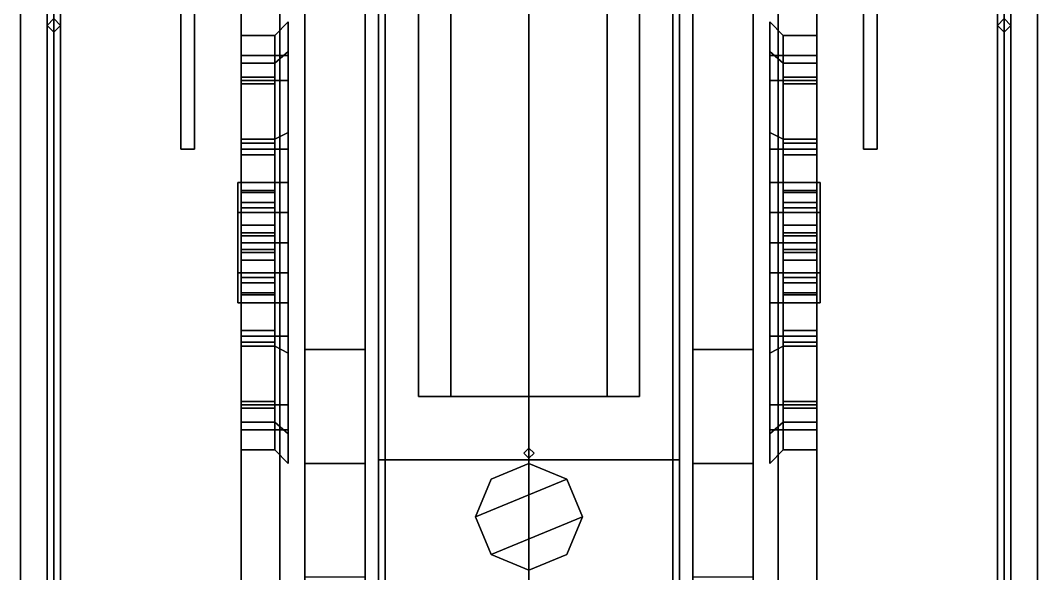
# Model space of a CAD drawing. Header units: millimetres. Extents: x -1.6 to 3, y -8.4 to 20.4.
# Drawn here: x -1.52 to 1.52, y 0.56 to 2.215 of the extents above; entities that cross this region are included whole.
import ezdxf

# ---------------------------------------------------------------- set-up
doc = ezdxf.new("R2010")
doc.units = ezdxf.units.MM
doc.layers.add('bars', color=1, linetype='Continuous')
doc.layers.add('wheels', color=2, linetype='Continuous')

msp = doc.modelspace()

# ---------------------------------------------------------------- linework, layer by layer
for points in [[(-1.42, 7.47, 2.52), (-1.44, 7.47, 2.5), (-1.44, 0.27, 2.5), (-1.42, 0.27, 2.52)], [(-1.44, 7.47, 2.5), (-1.42, 7.47, 2.48), (-1.42, 0.27, 2.48), (-1.44, 0.27, 2.5)], [(-1.44, 7.47, 2.06), (-1.42, 7.47, 2.04), (-1.42, 0.27, 2.04), (-1.44, 0.27, 2.06)], [(-1.42, 7.47, 2.08), (-1.44, 7.47, 2.06), (-1.44, 0.27, 2.06), (-1.42, 0.27, 2.08)], [(-1.4, 7.47, 2.5), (-1.42, 7.47, 2.52), (-1.42, 0.27, 2.52), (-1.4, 0.27, 2.5)], [(-1.42, 7.47, 2.48), (-1.4, 7.47, 2.5), (-1.4, 0.27, 2.5), (-1.42, 0.27, 2.48)], [(-1.42, 7.47, 2.04), (-1.4, 7.47, 2.06), (-1.4, 0.27, 2.06), (-1.42, 0.27, 2.04)], [(-1.4, 7.47, 2.06), (-1.42, 7.47, 2.08), (-1.42, 0.27, 2.08), (-1.4, 0.27, 2.06)], [(-0.86, 0.27, 2.04), (-0.7448, 0.27, 2.47), (-0.7448, 7.47, 2.47), (-0.86, 7.47, 2.04)], [(-0.7448, 0.27, 1.61), (-0.86, 0.27, 2.04), (-0.86, 7.47, 2.04), (-0.7448, 7.47, 1.61)], [(-0.7448, 0.27, 2.47), (-0.43, 0.27, 2.7848), (-0.43, 7.47, 2.7848), (-0.7448, 7.47, 2.47)], [(-0.43, 0.27, 1.2952), (-0.7448, 0.27, 1.61), (-0.7448, 7.47, 1.61), (-0.43, 7.47, 1.2952)], [(-0.43, 0.27, 2.7848), (0, 0.27, 2.9), (0, 7.47, 2.9), (-0.43, 7.47, 2.7848)], [(0, 0.27, 1.18), (-0.43, 0.27, 1.2952), (-0.43, 7.47, 1.2952), (0, 7.47, 1.18)], [(0, 0.27, 2.9), (0.43, 0.27, 2.7848), (0.43, 7.47, 2.7848), (0, 7.47, 2.9)], [(0.43, 0.27, 1.2952), (0, 0.27, 1.18), (0, 7.47, 1.18), (0.43, 7.47, 1.2952)], [(0.43, 0.27, 2.7848), (0.7448, 0.27, 2.47), (0.7448, 7.47, 2.47), (0.43, 7.47, 2.7848)], [(0.7448, 0.27, 1.61), (0.43, 0.27, 1.2952), (0.43, 7.47, 1.2952), (0.7448, 7.47, 1.61)], [(0.7448, 0.27, 2.47), (0.86, 0.27, 2.04), (0.86, 7.47, 2.04), (0.7448, 7.47, 2.47)], [(0.86, 0.27, 2.04), (0.7448, 0.27, 1.61), (0.7448, 7.47, 1.61), (0.86, 7.47, 2.04)], [(1.4, 7.47, 2.5), (1.42, 7.47, 2.48), (1.42, 0.27, 2.48), (1.4, 0.27, 2.5)], [(1.42, 7.47, 2.52), (1.4, 7.47, 2.5), (1.4, 0.27, 2.5), (1.42, 0.27, 2.52)], [(1.4, 7.47, 2.06), (1.42, 7.47, 2.04), (1.42, 0.27, 2.04), (1.4, 0.27, 2.06)], [(1.42, 7.47, 2.08), (1.4, 7.47, 2.06), (1.4, 0.27, 2.06), (1.42, 0.27, 2.08)], [(1.42, 7.47, 2.48), (1.44, 7.47, 2.5), (1.44, 0.27, 2.5), (1.42, 0.27, 2.48)], [(1.44, 7.47, 2.5), (1.42, 7.47, 2.52), (1.42, 0.27, 2.52), (1.44, 0.27, 2.5)], [(1.42, 7.47, 2.04), (1.44, 7.47, 2.06), (1.44, 0.27, 2.06), (1.42, 0.27, 2.04)], [(1.44, 7.47, 2.06), (1.42, 7.47, 2.08), (1.42, 0.27, 2.08), (1.44, 0.27, 2.06)], [(-1.52, 6.35, 1.59), (-1.52, 6.35, 1.47), (-1.52, 0.27, 1.47), (-1.52, 0.27, 1.59)], [(1.52, 0.27, 1.59), (1.52, 6.35, 1.59), (-1.52, 6.35, 1.59), (-1.52, 0.27, 1.59)], [(-1.52, 0.27, 1.47), (-1.52, 6.35, 1.47), (1.52, 6.35, 1.47), (1.52, 0.27, 1.47)], [(-0.67, 6.35, 1.23), (-0.67, 6.35, 0.33), (-0.67, 1.23, 0.33), (-0.67, 1.23, 1.23)], [(-0.49, 1.23, 1.23), (-0.49, 6.35, 1.23), (-0.67, 6.35, 1.23), (-0.67, 1.23, 1.23)], [(-0.67, 1.23, 0.33), (-0.67, 6.35, 0.33), (-0.49, 6.35, 0.33), (-0.49, 1.23, 0.33)], [(-0.49, 1.23, 0.33), (-0.49, 6.35, 0.33), (-0.49, 6.35, 1.23), (-0.49, 1.23, 1.23)], [(0.49, 1.23, 0.33), (0.49, 6.35, 0.33), (0.67, 6.35, 0.33), (0.67, 1.23, 0.33)], [(0.67, 1.23, 1.23), (0.67, 6.35, 1.23), (0.49, 6.35, 1.23), (0.49, 1.23, 1.23)], [(0.49, 6.35, 1.23), (0.49, 6.35, 0.33), (0.49, 1.23, 0.33), (0.49, 1.23, 1.23)], [(0.67, 1.23, 0.33), (0.67, 6.35, 0.33), (0.67, 6.35, 1.23), (0.67, 1.23, 1.23)], [(1.52, 0.27, 1.47), (1.52, 6.35, 1.47), (1.52, 6.35, 1.59), (1.52, 0.27, 1.59)], [(-0.33, 1.09, 3.27), (-0.2333, 1.09, 3.5033), (-0.2333, 3.35, 3.5033), (-0.33, 3.35, 3.27)], [(-0.2333, 1.09, 3.0367), (-0.33, 1.09, 3.27), (-0.33, 3.35, 3.27), (-0.2333, 3.35, 3.0367)], [(-0.2333, 1.09, 3.5033), (0, 1.09, 3.6), (0, 3.35, 3.6), (-0.2333, 3.35, 3.5033)], [(0, 1.09, 2.94), (-0.2333, 1.09, 3.0367), (-0.2333, 3.35, 3.0367), (0, 3.35, 2.94)], [(0, 1.09, 3.6), (0.2333, 1.09, 3.5033), (0.2333, 3.35, 3.5033), (0, 3.35, 3.6)], [(0.2333, 1.09, 3.0367), (0, 1.09, 2.94), (0, 3.35, 2.94), (0.2333, 3.35, 3.0367)], [(0.2333, 1.09, 3.5033), (0.33, 1.09, 3.27), (0.33, 3.35, 3.27), (0.2333, 3.35, 3.5033)], [(0.33, 1.09, 3.27), (0.2333, 1.09, 3.0367), (0.2333, 3.35, 3.0367), (0.33, 3.35, 3.27)], [(-0.45, 2.56, 1.14), (-0.45, 0.9, 0.3), (-0.45, -0.19, 0.3), (-0.45, -0.19, 1.14)], [(0.45, 2.56, 1.14), (0.45, 0.9, 0.3), (-0.45, 0.9, 0.3), (-0.45, 2.56, 1.14)], [(0.45, -0.19, 0.3), (0.45, 0.9, 0.3), (0.45, 2.56, 1.14), (0.45, -0.19, 1.14)], [(-1.42, 2.22, 1.59), (-1.44, 2.2, 1.59), (-1.44, 2.2, 2.5), (-1.42, 2.22, 2.48)], [(-1.4, 2.2, 1.59), (-1.42, 2.22, 1.59), (-1.42, 2.22, 2.48), (-1.4, 2.2, 2.5)], [(1.42, 2.22, 1.59), (1.4, 2.2, 1.59), (1.4, 2.2, 2.5), (1.42, 2.22, 2.48)], [(1.44, 2.2, 1.59), (1.42, 2.22, 1.59), (1.42, 2.22, 2.48), (1.44, 2.2, 2.5)], [(-1.44, 2.2, 1.59), (-1.42, 2.18, 1.59), (-1.42, 2.18, 2.48), (-1.44, 2.2, 2.5)], [(-1.42, 2.18, 1.59), (-1.4, 2.2, 1.59), (-1.4, 2.2, 2.5), (-1.42, 2.18, 2.48)], [(1.4, 2.2, 1.59), (1.42, 2.18, 1.59), (1.42, 2.18, 2.48), (1.4, 2.2, 2.5)], [(1.42, 2.18, 1.59), (1.44, 2.2, 1.59), (1.44, 2.2, 2.5), (1.42, 2.18, 2.48)], [(-0.67, 1.23, 0.44), (-0.67, 1.23, 0.33), (-0.67, -0.53, 0.74), (-0.67, -0.53, 0.9)], [(-0.67, -0.53, 0.74), (-0.67, 1.23, 0.33), (-0.49, 1.23, 0.33), (-0.49, -0.53, 0.74)], [(-0.49, -0.53, 0.9), (-0.49, 1.23, 0.44), (-0.67, 1.23, 0.44), (-0.67, -0.53, 0.9)], [(-0.67, 1.23, 1.23), (-0.67, 1.23, 0.9), (-0.67, -0.53, 0.9), (-0.67, -0.53, 1.23)], [(-0.49, 0.27, 1.23), (-0.49, 1.23, 1.23), (-0.67, 1.23, 1.23), (-0.67, 0.27, 1.23)], [(-0.67, 1.23, 0.9), (-0.67, 1.23, 0.44), (-0.67, 0.89, 0.5289), (-0.67, 0.89, 0.9)], [(-0.49, -0.53, 0.74), (-0.49, 1.23, 0.33), (-0.49, 1.23, 0.44), (-0.49, -0.53, 0.9)], [(-0.49, -0.53, 0.9), (-0.49, 1.23, 0.9), (-0.49, 1.23, 1.23), (-0.49, -0.53, 1.23)], [(-0.49, 0.89, 0.5289), (-0.49, 1.23, 0.44), (-0.49, 1.23, 0.9), (-0.49, 0.89, 0.9)], [(0.67, -0.53, 0.9), (0.67, 1.23, 0.44), (0.49, 1.23, 0.44), (0.49, -0.53, 0.9)], [(0.49, -0.53, 0.74), (0.49, 1.23, 0.33), (0.67, 1.23, 0.33), (0.67, -0.53, 0.74)], [(0.67, 0.27, 1.23), (0.67, 1.23, 1.23), (0.49, 1.23, 1.23), (0.49, 0.27, 1.23)], [(0.49, 1.23, 1.23), (0.49, 1.23, 0.9), (0.49, -0.53, 0.9), (0.49, -0.53, 1.23)], [(0.49, 1.23, 0.44), (0.49, 1.23, 0.33), (0.49, -0.53, 0.74), (0.49, -0.53, 0.9)], [(0.49, 1.23, 0.9), (0.49, 1.23, 0.44), (0.49, 0.89, 0.5289), (0.49, 0.89, 0.9)], [(0.67, -0.53, 0.74), (0.67, 1.23, 0.33), (0.67, 1.23, 0.44), (0.67, -0.53, 0.9)], [(0.67, 0.89, 0.5289), (0.67, 1.23, 0.44), (0.67, 1.23, 0.9), (0.67, 0.89, 0.9)], [(0.67, -0.53, 0.9), (0.67, 1.23, 0.9), (0.67, 1.23, 1.23), (0.67, -0.53, 1.23)], [(-0.33, 1.09, 3.27), (0.2333, 1.09, 3.0367), (0.33, 1.09, 3.27), (-0.2333, 1.09, 3.5033)], [(-0.2333, 1.09, 3.0367), (0, 1.09, 2.94), (0.2333, 1.09, 3.0367), (-0.33, 1.09, 3.27)], [(-0.2333, 1.09, 3.5033), (0.33, 1.09, 3.27), (0.2333, 1.09, 3.5033), (0, 1.09, 3.6)], [(0, 0.935, 2.9), (-0.015, 0.92, 2.89), (-0.015, 0.92, 3.45), (0, 0.935, 3.45)], [(0, 0.905, 3.45), (0.015, 0.92, 3.45), (0, 0.935, 3.45), (-0.015, 0.92, 3.45)], [(-0.015, 0.92, 2.89), (0, 0.905, 2.9), (0, 0.905, 3.45), (-0.015, 0.92, 3.45)], [(0.015, 0.92, 2.89), (0, 0.935, 2.9), (0, 0.935, 3.45), (0.015, 0.92, 3.45)], [(0, 0.905, 2.9), (0.015, 0.92, 2.89), (0.015, 0.92, 3.45), (0, 0.905, 3.45)], [(-0.67, 0.89, 0.9), (-0.67, 0.89, 0.5289), (-0.49, 0.89, 0.5289), (-0.49, 0.89, 0.9)], [(-0.67, 0.55, 0.9), (-0.67, 0.89, 0.9), (-0.49, 0.89, 0.9), (-0.49, 0.55, 0.9)], [(-0.45, -0.19, 0.3), (-0.45, 0.9, 0.3), (0.45, 0.9, 0.3), (0.45, -0.19, 0.3)], [(-0.16, 0.73, 3.43), (0.1131, 0.8431, 3.43), (0, 0.89, 3.43), (-0.1131, 0.8431, 3.43)], [(0, 0.89, 2.9), (-0.1131, 0.8431, 2.86), (-0.1131, 0.8431, 3.43), (0, 0.89, 3.43)], [(0.1131, 0.8431, 2.86), (0, 0.89, 2.9), (0, 0.89, 3.43), (0.1131, 0.8431, 3.43)], [(0.49, 0.89, 0.9), (0.49, 0.89, 0.5289), (0.67, 0.89, 0.5289), (0.67, 0.89, 0.9)], [(0.49, 0.55, 0.9), (0.49, 0.89, 0.9), (0.67, 0.89, 0.9), (0.67, 0.55, 0.9)], [(-0.1131, 0.8431, 2.86), (-0.16, 0.73, 2.84), (-0.16, 0.73, 3.43), (-0.1131, 0.8431, 3.43)], [(-0.1131, 0.6169, 3.43), (0.16, 0.73, 3.43), (0.1131, 0.8431, 3.43), (-0.16, 0.73, 3.43)], [(0.16, 0.73, 2.84), (0.1131, 0.8431, 2.86), (0.1131, 0.8431, 3.43), (0.16, 0.73, 3.43)], [(-0.16, 0.73, 2.84), (-0.1131, 0.6169, 2.86), (-0.1131, 0.6169, 3.43), (-0.16, 0.73, 3.43)], [(0, 0.57, 3.43), (0.1131, 0.6169, 3.43), (0.16, 0.73, 3.43), (-0.1131, 0.6169, 3.43)], [(0.1131, 0.6169, 2.86), (0.16, 0.73, 2.84), (0.16, 0.73, 3.43), (0.1131, 0.6169, 3.43)], [(-0.1131, 0.6169, 2.86), (0, 0.57, 2.9), (0, 0.57, 3.43), (-0.1131, 0.6169, 3.43)], [(0, 0.57, 2.9), (0.1131, 0.6169, 2.86), (0.1131, 0.6169, 3.43), (0, 0.57, 3.43)]]:
    msp.add_3dface(points)
at = {"layer": 'bars'}
for points in [[(-1, 1.83, 0.65), (-1, 2.86, 0.65), (-1.04, 2.86, 0.65), (-1.04, 1.83, 0.65)], [(-1.04, 1.83, 0.57), (-1.04, 2.86, 0.57), (-1, 2.86, 0.57), (-1, 1.83, 0.57)], [(-1.04, 2.86, 0.65), (-1.04, 2.86, 0.57), (-1.04, 1.83, 0.57), (-1.04, 1.83, 0.65)], [(-1, 1.83, 0.57), (-1, 2.86, 0.57), (-1, 2.86, 0.65), (-1, 1.83, 0.65)], [(1, 2.86, 0.65), (1, 2.86, 0.57), (1, 1.83, 0.57), (1, 1.83, 0.65)], [(1.04, 1.83, 0.65), (1.04, 2.86, 0.65), (1, 2.86, 0.65), (1, 1.83, 0.65)], [(1, 1.83, 0.57), (1, 2.86, 0.57), (1.04, 2.86, 0.57), (1.04, 1.83, 0.57)], [(1.04, 1.83, 0.57), (1.04, 2.86, 0.57), (1.04, 2.86, 0.65), (1.04, 1.83, 0.65)], [(-1.04, 1.83, 0.65), (-1.04, 1.83, 0.57), (-1, 1.83, 0.57), (-1, 1.83, 0.65)], [(1, 1.83, 0.65), (1, 1.83, 0.57), (1.04, 1.83, 0.57), (1.04, 1.83, 0.65)]]:
    msp.add_3dface(points, dxfattribs=at)
at = {"layer": 'wheels'}
for points in [[(-0.76, 2.17, 0.62), (-0.76, 2.0869, 0.93), (-0.72, 2.1216, 0.95), (-0.72, 2.21, 0.62)], [(-0.76, 2.0869, 0.31), (-0.76, 2.17, 0.62), (-0.72, 2.21, 0.62), (-0.72, 2.1216, 0.29)], [(-0.72, 2.1216, 0.29), (-0.72, 2.21, 0.62), (-0.72, 2.11, 0.62), (-0.72, 2.035, 0.34)], [(-0.72, 2.21, 0.62), (-0.72, 2.1216, 0.95), (-0.72, 2.035, 0.9), (-0.72, 2.11, 0.62)], [(0.76, 2.0869, 0.93), (0.76, 2.17, 0.62), (0.72, 2.21, 0.62), (0.72, 2.1216, 0.95)], [(0.72, 2.1216, 0.95), (0.72, 2.21, 0.62), (0.72, 2.11, 0.62), (0.72, 2.035, 0.9)], [(0.76, 2.17, 0.62), (0.76, 2.0869, 0.31), (0.72, 2.1216, 0.29), (0.72, 2.21, 0.62)], [(0.72, 2.21, 0.62), (0.72, 2.1216, 0.29), (0.72, 2.035, 0.34), (0.72, 2.11, 0.62)], [(-0.86, 2.17, 0.62), (-0.86, 2.0869, 0.93), (-0.76, 2.0869, 0.93), (-0.76, 2.17, 0.62)], [(-0.86, 2.0869, 0.31), (-0.86, 2.17, 0.62), (-0.76, 2.17, 0.62), (-0.76, 2.0869, 0.31)], [(-0.86, 2.035, 0.34), (-0.86, 2.11, 0.62), (-0.86, 2.17, 0.62), (-0.86, 2.0869, 0.31)], [(-0.86, 2.11, 0.62), (-0.86, 2.035, 0.9), (-0.86, 2.0869, 0.93), (-0.86, 2.17, 0.62)], [(0.86, 2.0869, 0.93), (0.86, 2.17, 0.62), (0.76, 2.17, 0.62), (0.76, 2.0869, 0.93)], [(0.86, 2.17, 0.62), (0.86, 2.0869, 0.31), (0.76, 2.0869, 0.31), (0.76, 2.17, 0.62)], [(0.86, 2.035, 0.9), (0.86, 2.11, 0.62), (0.86, 2.17, 0.62), (0.86, 2.0869, 0.93)], [(0.86, 2.11, 0.62), (0.86, 2.035, 0.34), (0.86, 2.0869, 0.31), (0.86, 2.17, 0.62)], [(-0.76, 2.11, 0.6), (-0.76, 1.7059, 0.5901), (-0.86, 1.7059, 0.5901), (-0.86, 2.11, 0.6)], [(-0.86, 2.11, 0.64), (-0.86, 1.7059, 0.6499), (-0.76, 1.7059, 0.6499), (-0.76, 2.11, 0.64)], [(-0.86, 2.11, 0.6), (-0.86, 1.7059, 0.5901), (-0.86, 1.7059, 0.6499), (-0.86, 2.11, 0.64)], [(-0.86, 2.11, 0.62), (-0.86, 2.035, 0.34), (-0.72, 2.035, 0.34), (-0.72, 2.11, 0.62)], [(-0.86, 2.035, 0.9), (-0.86, 2.11, 0.62), (-0.72, 2.11, 0.62), (-0.72, 2.035, 0.9)], [(-0.76, 2.0869, 0.93), (-0.76, 1.86, 1.1569), (-0.72, 1.88, 1.1916), (-0.72, 2.1216, 0.95)], [(-0.76, 1.86, 0.0831), (-0.76, 2.0869, 0.31), (-0.72, 2.1216, 0.29), (-0.72, 1.88, 0.0484)], [(-0.76, 1.7059, 0.6499), (-0.76, 1.7059, 0.5901), (-0.76, 2.11, 0.6), (-0.76, 2.11, 0.64)], [(-0.72, 1.88, 0.0484), (-0.72, 2.1216, 0.29), (-0.72, 2.035, 0.34), (-0.72, 1.83, 0.135)], [(-0.72, 2.1216, 0.95), (-0.72, 1.88, 1.1916), (-0.72, 1.83, 1.105), (-0.72, 2.035, 0.9)], [(0.76, 1.86, 1.1569), (0.76, 2.0869, 0.93), (0.72, 2.1216, 0.95), (0.72, 1.88, 1.1916)], [(0.72, 1.88, 1.1916), (0.72, 2.1216, 0.95), (0.72, 2.035, 0.9), (0.72, 1.83, 1.105)], [(0.76, 2.0869, 0.31), (0.76, 1.86, 0.0831), (0.72, 1.88, 0.0484), (0.72, 2.1216, 0.29)], [(0.72, 2.1216, 0.29), (0.72, 1.88, 0.0484), (0.72, 1.83, 0.135), (0.72, 2.035, 0.34)], [(0.86, 2.11, 0.62), (0.86, 2.035, 0.9), (0.72, 2.035, 0.9), (0.72, 2.11, 0.62)], [(0.86, 2.035, 0.34), (0.86, 2.11, 0.62), (0.72, 2.11, 0.62), (0.72, 2.035, 0.34)], [(0.76, 1.7059, 0.5901), (0.76, 1.7059, 0.6499), (0.76, 2.11, 0.64), (0.76, 2.11, 0.6)], [(0.76, 2.11, 0.64), (0.76, 1.7059, 0.6499), (0.86, 1.7059, 0.6499), (0.86, 2.11, 0.64)], [(0.86, 2.11, 0.6), (0.86, 1.7059, 0.5901), (0.76, 1.7059, 0.5901), (0.76, 2.11, 0.6)], [(0.86, 2.11, 0.64), (0.86, 1.7059, 0.6499), (0.86, 1.7059, 0.5901), (0.86, 2.11, 0.6)], [(-0.86, 2.0869, 0.93), (-0.86, 1.86, 1.1569), (-0.76, 1.86, 1.1569), (-0.76, 2.0869, 0.93)], [(-0.86, 1.86, 0.0831), (-0.86, 2.0869, 0.31), (-0.76, 2.0869, 0.31), (-0.76, 1.86, 0.0831)], [(-0.86, 1.83, 0.135), (-0.86, 2.035, 0.34), (-0.86, 2.0869, 0.31), (-0.86, 1.86, 0.0831)], [(-0.86, 2.035, 0.9), (-0.86, 1.83, 1.105), (-0.86, 1.86, 1.1569), (-0.86, 2.0869, 0.93)], [(0.86, 1.86, 1.1569), (0.86, 2.0869, 0.93), (0.76, 2.0869, 0.93), (0.76, 1.86, 1.1569)], [(0.86, 2.0869, 0.31), (0.86, 1.86, 0.0831), (0.76, 1.86, 0.0831), (0.76, 2.0869, 0.31)], [(0.86, 1.83, 1.105), (0.86, 2.035, 0.9), (0.86, 2.0869, 0.93), (0.86, 1.86, 1.1569)], [(0.86, 2.035, 0.34), (0.86, 1.83, 0.135), (0.86, 1.86, 0.0831), (0.86, 2.0869, 0.31)], [(-0.86, 2.045, 0.3573), (-0.86, 1.6999, 0.5679), (-0.76, 1.6999, 0.5679), (-0.76, 2.045, 0.3573)], [(-0.86, 2.025, 0.3227), (-0.86, 1.6701, 0.5162), (-0.86, 1.6999, 0.5679), (-0.86, 2.045, 0.3573)], [(-0.76, 2.045, 0.8827), (-0.76, 1.6999, 0.6721), (-0.86, 1.6999, 0.6721), (-0.86, 2.045, 0.8827)], [(-0.86, 2.045, 0.8827), (-0.86, 1.6999, 0.6721), (-0.86, 1.6701, 0.7238), (-0.86, 2.025, 0.9173)], [(-0.76, 1.6999, 0.5679), (-0.76, 1.6701, 0.5162), (-0.76, 2.025, 0.3227), (-0.76, 2.045, 0.3573)], [(-0.76, 1.6701, 0.7238), (-0.76, 1.6999, 0.6721), (-0.76, 2.045, 0.8827), (-0.76, 2.025, 0.9173)], [(0.76, 1.6999, 0.6721), (0.76, 1.6701, 0.7238), (0.76, 2.025, 0.9173), (0.76, 2.045, 0.8827)], [(0.86, 2.045, 0.8827), (0.86, 1.6999, 0.6721), (0.76, 1.6999, 0.6721), (0.76, 2.045, 0.8827)], [(0.76, 1.6701, 0.5162), (0.76, 1.6999, 0.5679), (0.76, 2.045, 0.3573), (0.76, 2.025, 0.3227)], [(0.76, 2.045, 0.3573), (0.76, 1.6999, 0.5679), (0.86, 1.6999, 0.5679), (0.86, 2.045, 0.3573)], [(0.86, 2.025, 0.9173), (0.86, 1.6701, 0.7238), (0.86, 1.6999, 0.6721), (0.86, 2.045, 0.8827)], [(0.86, 2.045, 0.3573), (0.86, 1.6999, 0.5679), (0.86, 1.6701, 0.5162), (0.86, 2.025, 0.3227)], [(-0.86, 2.035, 0.34), (-0.86, 1.83, 0.135), (-0.72, 1.83, 0.135), (-0.72, 2.035, 0.34)], [(-0.86, 1.83, 1.105), (-0.86, 2.035, 0.9), (-0.72, 2.035, 0.9), (-0.72, 1.83, 1.105)], [(-0.76, 2.025, 0.3227), (-0.76, 1.6701, 0.5162), (-0.86, 1.6701, 0.5162), (-0.86, 2.025, 0.3227)], [(-0.86, 2.025, 0.9173), (-0.86, 1.6701, 0.7238), (-0.76, 1.6701, 0.7238), (-0.76, 2.025, 0.9173)], [(0.86, 2.035, 0.9), (0.86, 1.83, 1.105), (0.72, 1.83, 1.105), (0.72, 2.035, 0.9)], [(0.86, 1.83, 0.135), (0.86, 2.035, 0.34), (0.72, 2.035, 0.34), (0.72, 1.83, 0.135)], [(0.76, 2.025, 0.9173), (0.76, 1.6701, 0.7238), (0.86, 1.6701, 0.7238), (0.86, 2.025, 0.9173)], [(0.86, 2.025, 0.3227), (0.86, 1.6701, 0.5162), (0.76, 1.6701, 0.5162), (0.76, 2.025, 0.3227)], [(-0.86, 1.86, 1.1569), (-0.86, 1.55, 1.24), (-0.76, 1.55, 1.24), (-0.76, 1.86, 1.1569)], [(-0.86, 1.55), (-0.86, 1.86, 0.0831), (-0.76, 1.86, 0.0831), (-0.76, 1.55)], [(-0.86, 1.83, 1.105), (-0.86, 1.55, 1.18), (-0.86, 1.55, 1.24), (-0.86, 1.86, 1.1569)], [(-0.86, 1.55, 0.06), (-0.86, 1.83, 0.135), (-0.86, 1.86, 0.0831), (-0.86, 1.55)], [(-0.76, 1.86, 1.1569), (-0.76, 1.55, 1.24), (-0.72, 1.55, 1.28), (-0.72, 1.88, 1.1916)], [(-0.76, 1.55), (-0.76, 1.86, 0.0831), (-0.72, 1.88, 0.0484), (-0.72, 1.55, -0.04)], [(-0.72, 1.88, 1.1916), (-0.72, 1.55, 1.28), (-0.72, 1.55, 1.18), (-0.72, 1.83, 1.105)], [(-0.72, 1.55, -0.04), (-0.72, 1.88, 0.0484), (-0.72, 1.83, 0.135), (-0.72, 1.55, 0.06)], [(0.76, 1.55, 1.24), (0.76, 1.86, 1.1569), (0.72, 1.88, 1.1916), (0.72, 1.55, 1.28)], [(0.72, 1.55, 1.28), (0.72, 1.88, 1.1916), (0.72, 1.83, 1.105), (0.72, 1.55, 1.18)], [(0.76, 1.86, 0.0831), (0.76, 1.55), (0.72, 1.55, -0.04), (0.72, 1.88, 0.0484)], [(0.72, 1.88, 0.0484), (0.72, 1.55, -0.04), (0.72, 1.55, 0.06), (0.72, 1.83, 0.135)], [(0.86, 1.55, 1.24), (0.86, 1.86, 1.1569), (0.76, 1.86, 1.1569), (0.76, 1.55, 1.24)], [(0.86, 1.86, 0.0831), (0.86, 1.55), (0.76, 1.55), (0.76, 1.86, 0.0831)], [(0.86, 1.55, 1.18), (0.86, 1.83, 1.105), (0.86, 1.86, 1.1569), (0.86, 1.55, 1.24)], [(0.86, 1.83, 0.135), (0.86, 1.55, 0.06), (0.86, 1.55), (0.86, 1.86, 0.0831)], [(-0.86, 1.8473, 0.145), (-0.86, 1.6538, 0.4999), (-0.76, 1.6538, 0.4999), (-0.76, 1.8473, 0.145)], [(-0.86, 1.8127, 0.125), (-0.86, 1.6021, 0.4701), (-0.86, 1.6538, 0.4999), (-0.86, 1.8473, 0.145)], [(-0.76, 1.8473, 1.095), (-0.76, 1.6538, 0.7401), (-0.86, 1.6538, 0.7401), (-0.86, 1.8473, 1.095)], [(-0.86, 1.8473, 1.095), (-0.86, 1.6538, 0.7401), (-0.86, 1.6021, 0.7699), (-0.86, 1.8127, 1.115)], [(-0.86, 1.55, 1.18), (-0.86, 1.83, 1.105), (-0.72, 1.83, 1.105), (-0.72, 1.55, 1.18)], [(-0.86, 1.83, 0.135), (-0.86, 1.55, 0.06), (-0.72, 1.55, 0.06), (-0.72, 1.83, 0.135)], [(-0.76, 1.6538, 0.4999), (-0.76, 1.6021, 0.4701), (-0.76, 1.8127, 0.125), (-0.76, 1.8473, 0.145)], [(-0.76, 1.6021, 0.7699), (-0.76, 1.6538, 0.7401), (-0.76, 1.8473, 1.095), (-0.76, 1.8127, 1.115)], [(0.86, 1.83, 1.105), (0.86, 1.55, 1.18), (0.72, 1.55, 1.18), (0.72, 1.83, 1.105)], [(0.86, 1.55, 0.06), (0.86, 1.83, 0.135), (0.72, 1.83, 0.135), (0.72, 1.55, 0.06)], [(0.76, 1.6538, 0.7401), (0.76, 1.6021, 0.7699), (0.76, 1.8127, 1.115), (0.76, 1.8473, 1.095)], [(0.86, 1.8473, 1.095), (0.86, 1.6538, 0.7401), (0.76, 1.6538, 0.7401), (0.76, 1.8473, 1.095)], [(0.76, 1.6021, 0.4701), (0.76, 1.6538, 0.4999), (0.76, 1.8473, 0.145), (0.76, 1.8127, 0.125)], [(0.76, 1.8473, 0.145), (0.76, 1.6538, 0.4999), (0.86, 1.6538, 0.4999), (0.86, 1.8473, 0.145)], [(0.86, 1.8127, 1.115), (0.86, 1.6021, 0.7699), (0.86, 1.6538, 0.7401), (0.86, 1.8473, 1.095)], [(0.86, 1.8473, 0.145), (0.86, 1.6538, 0.4999), (0.86, 1.6021, 0.4701), (0.86, 1.8127, 0.125)], [(-0.76, 1.8127, 0.125), (-0.76, 1.6021, 0.4701), (-0.86, 1.6021, 0.4701), (-0.86, 1.8127, 0.125)], [(-0.86, 1.8127, 1.115), (-0.86, 1.6021, 0.7699), (-0.76, 1.6021, 0.7699), (-0.76, 1.8127, 1.115)], [(0.76, 1.8127, 1.115), (0.76, 1.6021, 0.7699), (0.86, 1.6021, 0.7699), (0.86, 1.8127, 1.115)], [(0.86, 1.8127, 0.125), (0.86, 1.6021, 0.4701), (0.76, 1.6021, 0.4701), (0.76, 1.8127, 0.125)], [(-0.87, 1.73, 0.62), (-0.87, 1.64, 0.7759), (-0.72, 1.64, 0.7759), (-0.72, 1.73, 0.62)], [(-0.87, 1.64, 0.4641), (-0.87, 1.73, 0.62), (-0.72, 1.73, 0.62), (-0.72, 1.64, 0.4641)], [(-0.87, 1.73, 0.62), (-0.87, 1.37, 0.62), (-0.87, 1.46, 0.7759), (-0.87, 1.64, 0.7759)], [(-0.87, 1.64, 0.4641), (-0.87, 1.46, 0.4641), (-0.87, 1.37, 0.62), (-0.87, 1.73, 0.62)], [(0.87, 1.64, 0.7759), (0.87, 1.73, 0.62), (0.72, 1.73, 0.62), (0.72, 1.64, 0.7759)], [(0.87, 1.73, 0.62), (0.87, 1.64, 0.4641), (0.72, 1.64, 0.4641), (0.72, 1.73, 0.62)], [(0.87, 1.64, 0.7759), (0.87, 1.46, 0.7759), (0.87, 1.37, 0.62), (0.87, 1.73, 0.62)], [(0.87, 1.73, 0.62), (0.87, 1.37, 0.62), (0.87, 1.46, 0.4641), (0.87, 1.64, 0.4641)], [(-0.87, 1.64, 0.7759), (-0.87, 1.46, 0.7759), (-0.72, 1.46, 0.7759), (-0.72, 1.64, 0.7759)], [(-0.87, 1.46, 0.4641), (-0.87, 1.64, 0.4641), (-0.72, 1.64, 0.4641), (-0.72, 1.46, 0.4641)], [(0.87, 1.46, 0.7759), (0.87, 1.64, 0.7759), (0.72, 1.64, 0.7759), (0.72, 1.46, 0.7759)], [(0.87, 1.64, 0.4641), (0.87, 1.46, 0.4641), (0.72, 1.46, 0.4641), (0.72, 1.64, 0.4641)], [(-0.86, 1.57, 1.18), (-0.86, 1.5799, 0.7759), (-0.86, 1.5201, 0.7759), (-0.86, 1.53, 1.18)], [(-0.76, 1.57, 1.18), (-0.76, 1.5799, 0.7759), (-0.86, 1.5799, 0.7759), (-0.86, 1.57, 1.18)], [(-0.86, 1.57, 0.06), (-0.86, 1.5799, 0.4641), (-0.76, 1.5799, 0.4641), (-0.76, 1.57, 0.06)], [(-0.86, 1.53, 0.06), (-0.86, 1.5201, 0.4641), (-0.86, 1.5799, 0.4641), (-0.86, 1.57, 0.06)], [(-0.76, 1.5201, 0.7759), (-0.76, 1.5799, 0.7759), (-0.76, 1.57, 1.18), (-0.76, 1.53, 1.18)], [(-0.76, 1.5799, 0.4641), (-0.76, 1.5201, 0.4641), (-0.76, 1.53, 0.06), (-0.76, 1.57, 0.06)], [(0.76, 1.5799, 0.7759), (0.76, 1.5201, 0.7759), (0.76, 1.53, 1.18), (0.76, 1.57, 1.18)], [(0.86, 1.57, 1.18), (0.86, 1.5799, 0.7759), (0.76, 1.5799, 0.7759), (0.76, 1.57, 1.18)], [(0.76, 1.57, 0.06), (0.76, 1.5799, 0.4641), (0.86, 1.5799, 0.4641), (0.86, 1.57, 0.06)], [(0.76, 1.5201, 0.4641), (0.76, 1.5799, 0.4641), (0.76, 1.57, 0.06), (0.76, 1.53, 0.06)], [(0.86, 1.53, 1.18), (0.86, 1.5201, 0.7759), (0.86, 1.5799, 0.7759), (0.86, 1.57, 1.18)], [(0.86, 1.57, 0.06), (0.86, 1.5799, 0.4641), (0.86, 1.5201, 0.4641), (0.86, 1.53, 0.06)], [(-0.86, 1.27, 1.105), (-0.86, 1.55, 1.18), (-0.72, 1.55, 1.18), (-0.72, 1.27, 1.105)], [(-0.86, 1.55, 1.24), (-0.86, 1.24, 1.1569), (-0.76, 1.24, 1.1569), (-0.76, 1.55, 1.24)], [(-0.86, 1.24, 0.0831), (-0.86, 1.55), (-0.76, 1.55), (-0.76, 1.24, 0.0831)], [(-0.86, 1.55, 0.06), (-0.86, 1.27, 0.135), (-0.72, 1.27, 0.135), (-0.72, 1.55, 0.06)], [(-0.86, 1.55, 1.18), (-0.86, 1.27, 1.105), (-0.86, 1.24, 1.1569), (-0.86, 1.55, 1.24)], [(-0.86, 1.27, 0.135), (-0.86, 1.55, 0.06), (-0.86, 1.55), (-0.86, 1.24, 0.0831)], [(-0.86, 1.53, 1.18), (-0.86, 1.5201, 0.7759), (-0.76, 1.5201, 0.7759), (-0.76, 1.53, 1.18)], [(-0.76, 1.53, 0.06), (-0.76, 1.5201, 0.4641), (-0.86, 1.5201, 0.4641), (-0.86, 1.53, 0.06)], [(-0.76, 1.55, 1.24), (-0.76, 1.24, 1.1569), (-0.72, 1.22, 1.1916), (-0.72, 1.55, 1.28)], [(-0.76, 1.24, 0.0831), (-0.76, 1.55), (-0.72, 1.55, -0.04), (-0.72, 1.22, 0.0484)], [(-0.72, 1.55, 1.28), (-0.72, 1.22, 1.1916), (-0.72, 1.27, 1.105), (-0.72, 1.55, 1.18)], [(-0.72, 1.22, 0.0484), (-0.72, 1.55, -0.04), (-0.72, 1.55, 0.06), (-0.72, 1.27, 0.135)], [(0.76, 1.24, 1.1569), (0.76, 1.55, 1.24), (0.72, 1.55, 1.28), (0.72, 1.22, 1.1916)], [(0.72, 1.22, 1.1916), (0.72, 1.55, 1.28), (0.72, 1.55, 1.18), (0.72, 1.27, 1.105)], [(0.86, 1.55, 1.18), (0.86, 1.27, 1.105), (0.72, 1.27, 1.105), (0.72, 1.55, 1.18)], [(0.76, 1.55), (0.76, 1.24, 0.0831), (0.72, 1.22, 0.0484), (0.72, 1.55, -0.04)], [(0.86, 1.27, 0.135), (0.86, 1.55, 0.06), (0.72, 1.55, 0.06), (0.72, 1.27, 0.135)], [(0.72, 1.55, -0.04), (0.72, 1.22, 0.0484), (0.72, 1.27, 0.135), (0.72, 1.55, 0.06)], [(0.86, 1.24, 1.1569), (0.86, 1.55, 1.24), (0.76, 1.55, 1.24), (0.76, 1.24, 1.1569)], [(0.86, 1.55), (0.86, 1.24, 0.0831), (0.76, 1.24, 0.0831), (0.76, 1.55)], [(0.76, 1.53, 1.18), (0.76, 1.5201, 0.7759), (0.86, 1.5201, 0.7759), (0.86, 1.53, 1.18)], [(0.86, 1.53, 0.06), (0.86, 1.5201, 0.4641), (0.76, 1.5201, 0.4641), (0.76, 1.53, 0.06)], [(0.86, 1.27, 1.105), (0.86, 1.55, 1.18), (0.86, 1.55, 1.24), (0.86, 1.24, 1.1569)], [(0.86, 1.55, 0.06), (0.86, 1.27, 0.135), (0.86, 1.24, 0.0831), (0.86, 1.55)], [(-0.76, 1.2873, 1.115), (-0.76, 1.4979, 0.7699), (-0.86, 1.4979, 0.7699), (-0.86, 1.2873, 1.115)], [(-0.86, 1.2873, 1.115), (-0.86, 1.4979, 0.7699), (-0.86, 1.4462, 0.7401), (-0.86, 1.2527, 1.095)], [(-0.86, 1.2873, 0.125), (-0.86, 1.4979, 0.4701), (-0.76, 1.4979, 0.4701), (-0.76, 1.2873, 0.125)], [(-0.86, 1.2527, 0.145), (-0.86, 1.4462, 0.4999), (-0.86, 1.4979, 0.4701), (-0.86, 1.2873, 0.125)], [(-0.76, 1.4462, 0.7401), (-0.76, 1.4979, 0.7699), (-0.76, 1.2873, 1.115), (-0.76, 1.2527, 1.095)], [(-0.76, 1.4979, 0.4701), (-0.76, 1.4462, 0.4999), (-0.76, 1.2527, 0.145), (-0.76, 1.2873, 0.125)], [(0.76, 1.4979, 0.7699), (0.76, 1.4462, 0.7401), (0.76, 1.2527, 1.095), (0.76, 1.2873, 1.115)], [(0.86, 1.2873, 1.115), (0.86, 1.4979, 0.7699), (0.76, 1.4979, 0.7699), (0.76, 1.2873, 1.115)], [(0.76, 1.4462, 0.4999), (0.76, 1.4979, 0.4701), (0.76, 1.2873, 0.125), (0.76, 1.2527, 0.145)], [(0.76, 1.2873, 0.125), (0.76, 1.4979, 0.4701), (0.86, 1.4979, 0.4701), (0.86, 1.2873, 0.125)], [(0.86, 1.2527, 1.095), (0.86, 1.4462, 0.7401), (0.86, 1.4979, 0.7699), (0.86, 1.2873, 1.115)], [(0.86, 1.2873, 0.125), (0.86, 1.4979, 0.4701), (0.86, 1.4462, 0.4999), (0.86, 1.2527, 0.145)], [(-0.87, 1.46, 0.7759), (-0.87, 1.37, 0.62), (-0.72, 1.37, 0.62), (-0.72, 1.46, 0.7759)], [(-0.87, 1.37, 0.62), (-0.87, 1.46, 0.4641), (-0.72, 1.46, 0.4641), (-0.72, 1.37, 0.62)], [(0.87, 1.37, 0.62), (0.87, 1.46, 0.7759), (0.72, 1.46, 0.7759), (0.72, 1.37, 0.62)], [(0.87, 1.46, 0.4641), (0.87, 1.37, 0.62), (0.72, 1.37, 0.62), (0.72, 1.46, 0.4641)], [(-0.86, 1.2527, 1.095), (-0.86, 1.4462, 0.7401), (-0.76, 1.4462, 0.7401), (-0.76, 1.2527, 1.095)], [(-0.76, 1.2527, 0.145), (-0.76, 1.4462, 0.4999), (-0.86, 1.4462, 0.4999), (-0.86, 1.2527, 0.145)], [(-0.76, 1.075, 0.9173), (-0.76, 1.4299, 0.7238), (-0.86, 1.4299, 0.7238), (-0.86, 1.075, 0.9173)], [(-0.86, 1.075, 0.9173), (-0.86, 1.4299, 0.7238), (-0.86, 1.4001, 0.6721), (-0.86, 1.055, 0.8827)], [(-0.86, 1.075, 0.3227), (-0.86, 1.4299, 0.5162), (-0.76, 1.4299, 0.5162), (-0.76, 1.075, 0.3227)], [(-0.86, 1.055, 0.3573), (-0.86, 1.4001, 0.5679), (-0.86, 1.4299, 0.5162), (-0.86, 1.075, 0.3227)], [(-0.76, 1.4001, 0.6721), (-0.76, 1.4299, 0.7238), (-0.76, 1.075, 0.9173), (-0.76, 1.055, 0.8827)], [(-0.76, 1.4299, 0.5162), (-0.76, 1.4001, 0.5679), (-0.76, 1.055, 0.3573), (-0.76, 1.075, 0.3227)], [(0.76, 1.2527, 1.095), (0.76, 1.4462, 0.7401), (0.86, 1.4462, 0.7401), (0.86, 1.2527, 1.095)], [(0.86, 1.2527, 0.145), (0.86, 1.4462, 0.4999), (0.76, 1.4462, 0.4999), (0.76, 1.2527, 0.145)], [(0.76, 1.4299, 0.7238), (0.76, 1.4001, 0.6721), (0.76, 1.055, 0.8827), (0.76, 1.075, 0.9173)], [(0.86, 1.075, 0.9173), (0.86, 1.4299, 0.7238), (0.76, 1.4299, 0.7238), (0.76, 1.075, 0.9173)], [(0.76, 1.4001, 0.5679), (0.76, 1.4299, 0.5162), (0.76, 1.075, 0.3227), (0.76, 1.055, 0.3573)], [(0.76, 1.075, 0.3227), (0.76, 1.4299, 0.5162), (0.86, 1.4299, 0.5162), (0.86, 1.075, 0.3227)], [(0.86, 1.055, 0.8827), (0.86, 1.4001, 0.6721), (0.86, 1.4299, 0.7238), (0.86, 1.075, 0.9173)], [(0.86, 1.075, 0.3227), (0.86, 1.4299, 0.5162), (0.86, 1.4001, 0.5679), (0.86, 1.055, 0.3573)], [(-0.86, 1.055, 0.8827), (-0.86, 1.4001, 0.6721), (-0.76, 1.4001, 0.6721), (-0.76, 1.055, 0.8827)], [(-0.76, 1.055, 0.3573), (-0.76, 1.4001, 0.5679), (-0.86, 1.4001, 0.5679), (-0.86, 1.055, 0.3573)], [(0.76, 1.055, 0.8827), (0.76, 1.4001, 0.6721), (0.86, 1.4001, 0.6721), (0.86, 1.055, 0.8827)], [(0.86, 1.055, 0.3573), (0.86, 1.4001, 0.5679), (0.76, 1.4001, 0.5679), (0.76, 1.055, 0.3573)], [(-0.76, 0.99, 0.64), (-0.76, 1.3941, 0.6499), (-0.86, 1.3941, 0.6499), (-0.86, 0.99, 0.64)], [(-0.86, 0.99, 0.6), (-0.86, 1.3941, 0.5901), (-0.76, 1.3941, 0.5901), (-0.76, 0.99, 0.6)], [(-0.86, 0.99, 0.64), (-0.86, 1.3941, 0.6499), (-0.86, 1.3941, 0.5901), (-0.86, 0.99, 0.6)], [(-0.76, 1.3941, 0.5901), (-0.76, 1.3941, 0.6499), (-0.76, 0.99, 0.64), (-0.76, 0.99, 0.6)], [(0.76, 1.3941, 0.6499), (0.76, 1.3941, 0.5901), (0.76, 0.99, 0.6), (0.76, 0.99, 0.64)], [(0.76, 0.99, 0.6), (0.76, 1.3941, 0.5901), (0.86, 1.3941, 0.5901), (0.86, 0.99, 0.6)], [(0.86, 0.99, 0.64), (0.86, 1.3941, 0.6499), (0.76, 1.3941, 0.6499), (0.76, 0.99, 0.64)], [(0.86, 0.99, 0.6), (0.86, 1.3941, 0.5901), (0.86, 1.3941, 0.6499), (0.86, 0.99, 0.64)], [(-0.86, 1.0596, 0.8799), (-0.86, 1.3067, 0.7291), (-0.86, 1.2821, 0.6471), (-0.86, 0.9954, 0.6401)], [(-0.86, 0.9954, 0.5999), (-0.86, 1.2848, 0.5928), (-0.86, 1.3045, 0.5096), (-0.86, 1.0596, 0.3601)], [(-0.76, 1.0596, 0.3601), (-0.76, 1.3067, 0.5109), (-0.76, 1.2821, 0.5929), (-0.76, 0.9954, 0.5999)], [(-0.76, 0.9954, 0.6401), (-0.76, 1.2848, 0.6472), (-0.76, 1.3045, 0.7304), (-0.76, 1.0596, 0.8799)], [(0.76, 1.0596, 0.8799), (0.76, 1.3067, 0.7291), (0.76, 1.2821, 0.6471), (0.76, 0.9954, 0.6401)], [(0.76, 0.9954, 0.5999), (0.76, 1.2848, 0.5928), (0.76, 1.3045, 0.5096), (0.76, 1.0596, 0.3601)], [(0.86, 1.0596, 0.3601), (0.86, 1.3067, 0.5109), (0.86, 1.2821, 0.5929), (0.86, 0.9954, 0.5999)], [(0.86, 0.9954, 0.6401), (0.86, 1.2848, 0.6472), (0.86, 1.3045, 0.7304), (0.86, 1.0596, 0.8799)], [(-0.86, 1.065, 0.9), (-0.86, 1.27, 1.105), (-0.72, 1.27, 1.105), (-0.72, 1.065, 0.9)], [(-0.86, 1.27, 0.135), (-0.86, 1.065, 0.34), (-0.72, 1.065, 0.34), (-0.72, 1.27, 0.135)], [(-0.86, 1.27, 1.105), (-0.86, 1.065, 0.9), (-0.86, 1.0131, 0.93), (-0.86, 1.24, 1.1569)], [(-0.86, 1.065, 0.34), (-0.86, 1.27, 0.135), (-0.86, 1.24, 0.0831), (-0.86, 1.0131, 0.31)], [(-0.72, 1.22, 1.1916), (-0.72, 0.9784, 0.95), (-0.72, 1.065, 0.9), (-0.72, 1.27, 1.105)], [(-0.72, 0.9784, 0.29), (-0.72, 1.22, 0.0484), (-0.72, 1.27, 0.135), (-0.72, 1.065, 0.34)], [(0.72, 0.9784, 0.95), (0.72, 1.22, 1.1916), (0.72, 1.27, 1.105), (0.72, 1.065, 0.9)], [(0.86, 1.27, 1.105), (0.86, 1.065, 0.9), (0.72, 1.065, 0.9), (0.72, 1.27, 1.105)], [(0.72, 1.22, 0.0484), (0.72, 0.9784, 0.29), (0.72, 1.065, 0.34), (0.72, 1.27, 0.135)], [(0.86, 1.065, 0.34), (0.86, 1.27, 0.135), (0.72, 1.27, 0.135), (0.72, 1.065, 0.34)], [(0.86, 1.065, 0.9), (0.86, 1.27, 1.105), (0.86, 1.24, 1.1569), (0.86, 1.0131, 0.93)], [(0.86, 1.27, 0.135), (0.86, 1.065, 0.34), (0.86, 1.0131, 0.31), (0.86, 1.24, 0.0831)], [(-0.86, 1.24, 1.1569), (-0.86, 1.0131, 0.93), (-0.76, 1.0131, 0.93), (-0.76, 1.24, 1.1569)], [(-0.86, 1.0131, 0.31), (-0.86, 1.24, 0.0831), (-0.76, 1.24, 0.0831), (-0.76, 1.0131, 0.31)], [(-0.76, 1.24, 1.1569), (-0.76, 1.0131, 0.93), (-0.72, 0.9784, 0.95), (-0.72, 1.22, 1.1916)], [(-0.76, 1.0131, 0.31), (-0.76, 1.24, 0.0831), (-0.72, 1.22, 0.0484), (-0.72, 0.9784, 0.29)], [(0.76, 1.0131, 0.93), (0.76, 1.24, 1.1569), (0.72, 1.22, 1.1916), (0.72, 0.9784, 0.95)], [(0.76, 1.24, 0.0831), (0.76, 1.0131, 0.31), (0.72, 0.9784, 0.29), (0.72, 1.22, 0.0484)], [(0.86, 1.0131, 0.93), (0.86, 1.24, 1.1569), (0.76, 1.24, 1.1569), (0.76, 1.0131, 0.93)], [(0.86, 1.24, 0.0831), (0.86, 1.0131, 0.31), (0.76, 1.0131, 0.31), (0.76, 1.24, 0.0831)], [(-0.86, 0.99, 0.62), (-0.86, 1.065, 0.9), (-0.72, 1.065, 0.9), (-0.72, 0.99, 0.62)], [(-0.86, 1.065, 0.34), (-0.86, 0.99, 0.62), (-0.72, 0.99, 0.62), (-0.72, 1.065, 0.34)], [(-0.86, 1.065, 0.9), (-0.86, 0.99, 0.62), (-0.86, 0.93, 0.62), (-0.86, 1.0131, 0.93)], [(-0.86, 0.99, 0.62), (-0.86, 1.065, 0.34), (-0.86, 1.0131, 0.31), (-0.86, 0.93, 0.62)], [(-0.72, 0.9784, 0.95), (-0.72, 0.89, 0.62), (-0.72, 0.99, 0.62), (-0.72, 1.065, 0.9)], [(-0.72, 0.89, 0.62), (-0.72, 0.9784, 0.29), (-0.72, 1.065, 0.34), (-0.72, 0.99, 0.62)], [(0.72, 0.89, 0.62), (0.72, 0.9784, 0.95), (0.72, 1.065, 0.9), (0.72, 0.99, 0.62)], [(0.86, 1.065, 0.9), (0.86, 0.99, 0.62), (0.72, 0.99, 0.62), (0.72, 1.065, 0.9)], [(0.72, 0.9784, 0.29), (0.72, 0.89, 0.62), (0.72, 0.99, 0.62), (0.72, 1.065, 0.34)], [(0.86, 0.99, 0.62), (0.86, 1.065, 0.34), (0.72, 1.065, 0.34), (0.72, 0.99, 0.62)], [(0.86, 0.99, 0.62), (0.86, 1.065, 0.9), (0.86, 1.0131, 0.93), (0.86, 0.93, 0.62)], [(0.86, 1.065, 0.34), (0.86, 0.99, 0.62), (0.86, 0.93, 0.62), (0.86, 1.0131, 0.31)], [(-0.86, 1.0131, 0.93), (-0.86, 0.93, 0.62), (-0.76, 0.93, 0.62), (-0.76, 1.0131, 0.93)], [(-0.86, 0.93, 0.62), (-0.86, 1.0131, 0.31), (-0.76, 1.0131, 0.31), (-0.76, 0.93, 0.62)], [(-0.76, 1.0131, 0.93), (-0.76, 0.93, 0.62), (-0.72, 0.89, 0.62), (-0.72, 0.9784, 0.95)], [(-0.76, 0.93, 0.62), (-0.76, 1.0131, 0.31), (-0.72, 0.9784, 0.29), (-0.72, 0.89, 0.62)], [(0.76, 0.93, 0.62), (0.76, 1.0131, 0.93), (0.72, 0.9784, 0.95), (0.72, 0.89, 0.62)], [(0.76, 1.0131, 0.31), (0.76, 0.93, 0.62), (0.72, 0.89, 0.62), (0.72, 0.9784, 0.29)], [(0.86, 0.93, 0.62), (0.86, 1.0131, 0.93), (0.76, 1.0131, 0.93), (0.76, 0.93, 0.62)], [(0.86, 1.0131, 0.31), (0.86, 0.93, 0.62), (0.76, 0.93, 0.62), (0.76, 1.0131, 0.31)]]:
    msp.add_3dface(points, dxfattribs=at)

doc.saveas('drawing.dxf')
